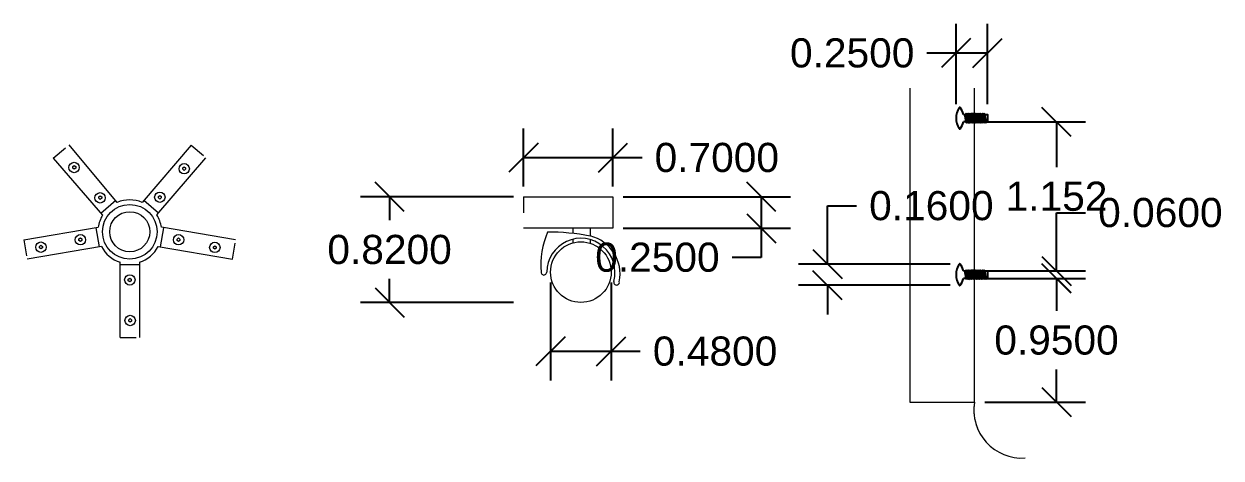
# Model space of a CAD drawing. Header units: inches. Extents: x -342 to 175, y -91 to 152.
# Drawn here: x -332.94 to -325.54, y -90.43 to -87.75 of the extents above; entities that cross this region are included whole.
import ezdxf

# ---------------------------------------------------------------- set-up
doc = ezdxf.new("R2010")
doc.units = ezdxf.units.IN
doc.header["$MEASUREMENT"] = 0
doc.linetypes.add('HIDDEN', pattern=[0.375, 0.25, -0.125])
doc.styles.get("Standard").update_dxf_attribs({"font": 'Arial.ttf'})
doc.dimstyles.get("Standard").update_dxf_attribs({"dimtxt": 0.18, "dimasz": 0.18, "dimexe": 0.18, "dimexo": 0.0625, "dimgap": 0.09, "dimtad": 0, "dimtih": 1, "dimtoh": 1, "dimdec": 4, "dimzin": 0, "dimdsep": 46, "dimtxsty": 'Standard', "dimcen": 0.09, "dimadec": 0, "dimazin": 0, "dimtfac": 1, "dimtdec": 4, "dimtofl": 0, "dimtmove": 0, "dimatfit": 3, "dimfxl": 1, "dimtolj": 1, "dimtzin": 0, "dimarcsym": 0})

# ---------------------------------------------------------------- blocks, each defined once
blk = doc.blocks.new('_Oblique')
at = {"color": 0, "linetype": 'ByBlock', "lineweight": -2}
blk.add_line((-0.5, -0.5), (0.5, 0.5), dxfattribs=at)
blk = doc.blocks.new('*D59')
at = {"color": 0, "lineweight": -2, "transparency": 16777216}
for p, q in [((-327.0033, -89.325), (-326.3792, -89.325)), ((-326.5592, -89.325), (-326.5592, -89.5255)), ((-326.5592, -90.0885), (-326.5592, -89.888)), ((-327.0029, -90.0885), (-326.3792, -90.0885))]:
    blk.add_line(p, q, dxfattribs=at)
at = {"layer": 'Defpoints', "color": 0, "transparency": 16777216}
for p in [(-327.0658, -89.325), (-326.5592, -89.325), (-327.0654, -90.0885)]:
    blk.add_point(p, dxfattribs=at)
at = {"color": 0, "lineweight": -2, "transparency": 16777216, "xscale": 0.18, "yscale": 0.18, "zscale": 0.18}
for p, rotation in [((-326.5592, -89.325), 90), ((-326.5592, -90.0885), 270)]:
    blk.add_blockref('_Oblique', p, dxfattribs=dict(at, rotation=rotation))
at = {"color": 0, "transparency": 16777216, "insert": (-326.5592, -89.7067), "char_height": 0.18, "attachment_point": 5}
blk.add_mtext('\\A1;0.9500', dxfattribs=at)
blk = doc.blocks.new('*D60')
at = {"color": 0, "lineweight": -2, "transparency": 16777216}
for p, q in [((-326.5592, -89.2786), (-326.5592, -88.9186)), ((-326.5592, -88.9186), (-326.3792, -88.9186)), ((-326.9229, -89.2786), (-326.3792, -89.2786)), ((-326.9229, -89.3247), (-326.3792, -89.3247)), ((-326.5592, -89.3247), (-326.5592, -89.5047))]:
    blk.add_line(p, q, dxfattribs=at)
at = {"layer": 'Defpoints', "color": 0, "transparency": 16777216}
for p in [(-326.9854, -89.2786), (-326.5592, -89.2786), (-326.9854, -89.3247)]:
    blk.add_point(p, dxfattribs=at)
at = {"color": 0, "lineweight": -2, "transparency": 16777216, "xscale": 0.18, "yscale": 0.18, "zscale": 0.18}
for p, rotation in [((-326.5592, -89.2786), 270), ((-326.5592, -89.3247), 90)]:
    blk.add_blockref('_Oblique', p, dxfattribs=dict(at, rotation=rotation))
at = {"color": 0, "transparency": 16777216, "insert": (-325.9172, -88.9186), "char_height": 0.18, "attachment_point": 5}
blk.add_mtext('\\A1;0.0600', dxfattribs=at)
blk = doc.blocks.new('*D61')
at = {"color": 0, "lineweight": -2, "transparency": 16777216}
for p, q in [((-327.0033, -88.3575), (-326.3792, -88.3575)), ((-326.5592, -88.3575), (-326.5592, -88.6368)), ((-326.5592, -89.2786), (-326.5592, -88.9992)), ((-327.0029, -89.2786), (-326.3792, -89.2786))]:
    blk.add_line(p, q, dxfattribs=at)
at = {"layer": 'Defpoints', "color": 0, "transparency": 16777216}
for p in [(-327.0658, -88.3575), (-326.5592, -88.3575), (-327.0654, -89.2786)]:
    blk.add_point(p, dxfattribs=at)
at = {"color": 0, "lineweight": -2, "transparency": 16777216, "xscale": 0.18, "yscale": 0.18, "zscale": 0.18}
for p, rotation in [((-326.5592, -88.3575), 90), ((-326.5592, -89.2786), 270)]:
    blk.add_blockref('_Oblique', p, dxfattribs=dict(at, rotation=rotation))
at = {"color": 0, "transparency": 16777216, "insert": (-326.5592, -88.818), "char_height": 0.18, "attachment_point": 5}
blk.add_mtext('\\A1;1.152', dxfattribs=at)
blk = doc.blocks.new('*D62')
at = {"color": 0, "lineweight": -2, "transparency": 16777216}
for p, q in [((-327.9747, -89.2361), (-327.9747, -88.8761)), ((-327.9747, -88.8761), (-327.7947, -88.8761)), ((-327.2171, -89.2361), (-328.1547, -89.2361)), ((-327.2171, -89.3671), (-328.1547, -89.3671)), ((-327.9747, -89.3671), (-327.9747, -89.5471))]:
    blk.add_line(p, q, dxfattribs=at)
at = {"layer": 'Defpoints', "color": 0, "transparency": 16777216}
for p in [(-327.9747, -89.2361), (-327.1546, -89.2361), (-327.1546, -89.3671)]:
    blk.add_point(p, dxfattribs=at)
at = {"color": 0, "lineweight": -2, "transparency": 16777216, "xscale": 0.18, "yscale": 0.18, "zscale": 0.18}
for p, rotation in [((-327.9747, -89.2361), 270), ((-327.9747, -89.3671), 90)]:
    blk.add_blockref('_Oblique', p, dxfattribs=dict(at, rotation=rotation))
at = {"color": 0, "transparency": 16777216, "insert": (-327.3326, -88.8761), "char_height": 0.18, "attachment_point": 5}
blk.add_mtext('\\A1;0.1600', dxfattribs=at)
blk = doc.blocks.new('*D63')
at = {"color": 0, "lineweight": -2, "transparency": 16777216}
for p, q in [((-327.1798, -88.2489), (-327.1798, -87.7522)), ((-326.9854, -88.2489), (-326.9854, -87.7522)), ((-327.1798, -87.9322), (-327.3598, -87.9322)), ((-326.9854, -87.9322), (-327.1798, -87.9322))]:
    blk.add_line(p, q, dxfattribs=at)
at = {"layer": 'Defpoints', "color": 0, "transparency": 16777216}
for p in [(-327.1798, -87.9322), (-327.1798, -88.3114), (-326.9854, -88.3114)]:
    blk.add_point(p, dxfattribs=at)
at = {"color": 0, "lineweight": -2, "transparency": 16777216, "xscale": 0.18, "yscale": 0.18, "zscale": 0.18, "rotation": 180}
blk.add_blockref('_Oblique', (-327.1798, -87.9322), dxfattribs=at)
at = {"color": 0, "lineweight": -2, "transparency": 16777216, "xscale": 0.18, "yscale": 0.18, "zscale": 0.18}
blk.add_blockref('_Oblique', (-326.9854, -87.9322), dxfattribs=at)
at = {"color": 0, "transparency": 16777216, "insert": (-327.8218, -87.9322), "char_height": 0.18, "attachment_point": 5}
blk.add_mtext('\\A1;0.2500', dxfattribs=at)
blk = doc.blocks.new('*D70')
at = {"color": 0, "lineweight": -2, "transparency": 16777216}
for p, q in [((-329.853, -88.7577), (-329.853, -88.3983)), ((-329.3005, -88.7577), (-329.3005, -88.3983)), ((-329.853, -88.5783), (-329.3005, -88.5783)), ((-329.3005, -88.5783), (-329.1205, -88.5783))]:
    blk.add_line(p, q, dxfattribs=at)
at = {"layer": 'Defpoints', "color": 0, "transparency": 16777216}
for p in [(-329.3005, -88.5783), (-329.853, -88.8202), (-329.3005, -88.8202)]:
    blk.add_point(p, dxfattribs=at)
at = {"color": 0, "lineweight": -2, "transparency": 16777216, "xscale": 0.18, "yscale": 0.18, "zscale": 0.18, "rotation": 180}
blk.add_blockref('_Oblique', (-329.853, -88.5783), dxfattribs=at)
at = {"color": 0, "lineweight": -2, "transparency": 16777216, "xscale": 0.18, "yscale": 0.18, "zscale": 0.18}
blk.add_blockref('_Oblique', (-329.3005, -88.5783), dxfattribs=at)
at = {"color": 0, "transparency": 16777216, "insert": (-328.6585, -88.5783), "char_height": 0.18, "attachment_point": 5}
blk.add_mtext('\\A1;0.7000', dxfattribs=at)
blk = doc.blocks.new('*D17')
at = {"color": 0, "lineweight": -2, "transparency": 16777216}
for p, q in [((-329.9155, -88.8202), (-330.8608, -88.8202)), ((-330.6808, -88.8202), (-330.6808, -88.9656)), ((-330.6808, -89.4734), (-330.6808, -89.328)), ((-329.9155, -89.4734), (-330.8608, -89.4734))]:
    blk.add_line(p, q, dxfattribs=at)
at = {"layer": 'Defpoints', "color": 0, "transparency": 16777216}
for p in [(-330.6808, -88.8202), (-329.853, -88.8202), (-329.853, -89.4734)]:
    blk.add_point(p, dxfattribs=at)
at = {"color": 0, "lineweight": -2, "transparency": 16777216, "xscale": 0.18, "yscale": 0.18, "zscale": 0.18}
for p, rotation in [((-330.6808, -88.8202), 90), ((-330.6808, -89.4734), 270)]:
    blk.add_blockref('_Oblique', p, dxfattribs=dict(at, rotation=rotation))
at = {"color": 0, "transparency": 16777216, "insert": (-330.6808, -89.1468), "char_height": 0.18, "attachment_point": 5}
blk.add_mtext('\\A1;0.8200', dxfattribs=at)
blk = doc.blocks.new('*D73')
at = {"color": 0, "lineweight": -2, "transparency": 16777216}
for p, q in [((-329.238, -88.8202), (-328.2034, -88.8202)), ((-328.3834, -88.8202), (-328.3834, -89.0148)), ((-329.238, -89.0148), (-328.2034, -89.0148)), ((-328.3834, -89.0148), (-328.3834, -89.1948)), ((-328.3834, -89.1948), (-328.5634, -89.1948))]:
    blk.add_line(p, q, dxfattribs=at)
at = {"layer": 'Defpoints', "color": 0, "transparency": 16777216}
for p in [(-329.3005, -88.8202), (-329.3005, -89.0148), (-328.3834, -89.0148)]:
    blk.add_point(p, dxfattribs=at)
at = {"color": 0, "lineweight": -2, "transparency": 16777216, "xscale": 0.18, "yscale": 0.18, "zscale": 0.18}
for p, rotation in [((-328.3834, -88.8202), 90), ((-328.3834, -89.0148), 270)]:
    blk.add_blockref('_Oblique', p, dxfattribs=dict(at, rotation=rotation))
at = {"color": 0, "transparency": 16777216, "insert": (-329.0255, -89.1948), "char_height": 0.18, "attachment_point": 5}
blk.add_mtext('\\A1;0.2500', dxfattribs=at)
blk = doc.blocks.new('*D18')
at = {"color": 0, "lineweight": -2, "transparency": 16777216}
for p, q in [((-329.6861, -89.3504), (-329.6861, -89.9549)), ((-329.3112, -89.3504), (-329.3112, -89.9549)), ((-329.6861, -89.7749), (-329.3112, -89.7749)), ((-329.3112, -89.7749), (-329.1312, -89.7749))]:
    blk.add_line(p, q, dxfattribs=at)
at = {"layer": 'Defpoints', "color": 0, "transparency": 16777216}
for p in [(-329.6861, -89.2879), (-329.3112, -89.2879), (-329.3112, -89.7749)]:
    blk.add_point(p, dxfattribs=at)
at = {"color": 0, "lineweight": -2, "transparency": 16777216, "xscale": 0.18, "yscale": 0.18, "zscale": 0.18, "rotation": 180}
blk.add_blockref('_Oblique', (-329.6861, -89.7749), dxfattribs=at)
at = {"color": 0, "lineweight": -2, "transparency": 16777216, "xscale": 0.18, "yscale": 0.18, "zscale": 0.18}
blk.add_blockref('_Oblique', (-329.3112, -89.7749), dxfattribs=at)
at = {"color": 0, "transparency": 16777216, "insert": (-328.6691, -89.7749), "char_height": 0.18, "attachment_point": 5}
blk.add_mtext('\\A1;0.4800', dxfattribs=at)

msp = doc.modelspace()

# ---------------------------------------------------------------- linework, layer by layer
at = {"lineweight": 5}
for p, q in [((-327.46538, -88.14859), (-327.46538, -90.08845)), ((-327.06538, -90.08845), (-327.06538, -88.14859)), ((-332.37352, -88.84356), (-332.46457, -88.92264)), ((-332.10899, -88.9214), (-332.20018, -88.84339)), ((-329.853, -88.82023), (-329.30053, -88.82023)), ((-329.30053, -88.82023), (-329.30053, -89.01479)), ((-332.49631, -89.01121), (-332.47626, -89.12952)), ((-332.0965, -89.12952), (-332.07645, -89.01121)), ((-329.30053, -89.01479), (-329.853, -89.01479)), ((-329.54905, -89.01479), (-329.54905, -89.04661)), ((-329.44148, -89.01479), (-329.44148, -89.06257)), ((-329.54905, -89.08297), (-329.54905, -89.1053)), ((-329.44148, -89.08486), (-329.44148, -89.10732)), ((-332.34638, -89.23921), (-332.22638, -89.23921)), ((-327.46538, -90.08845), (-327.06538, -90.08845)), ((-327.46538, -90.08845), (-327.06538, -90.08845))]:
    msp.add_line(p, q, dxfattribs=at)
at = {"linetype": 'HIDDEN', "lineweight": 5, "ltscale": 0.05}
for p, q in [((-332.75977, -88.58237), (-332.66197, -88.49901)), ((-331.90736, -88.50107), (-331.81617, -88.57907)), ((-329.853, -88.82023), (-329.853, -89.01479)), ((-332.94045, -89.0865), (-332.92039, -89.20482)), ((-331.65237, -89.20482), (-331.63231, -89.0865)), ((-332.34638, -89.6897), (-332.22638, -89.6897))]:
    msp.add_line(p, q, dxfattribs=at)
for points in [[(-327.13455, -88.31138), (-326.98539, -88.31138), (-326.98539, -88.35746), (-327.13455, -88.35746)], [(-327.13455, -89.27857), (-326.98539, -89.27857), (-326.98539, -89.32465), (-327.13455, -89.32465)]]:
    msp.add_lwpolyline(points)
at = {"lineweight": 5}
for points in [[(-332.36376, -88.85521), (-332.36376, -88.85521), (-332.66197, -88.49901)], [(-331.90736, -88.50107), (-332.20995, -88.85481)], [(-332.75977, -88.58237), (-332.45473, -88.93399)], [(-332.63852, -88.63392), (-332.62952, -88.62717), (-332.62052, -88.63392), (-332.62052, -88.64292), (-332.62952, -88.64967), (-332.63852, -88.64292), (-332.63852, -88.63392)], [(-332.11876, -88.93281), (-332.11876, -88.93281), (-331.81617, -88.57907)], [(-331.95912, -88.64107), (-331.95012, -88.63432), (-331.94112, -88.64107), (-331.94112, -88.65007), (-331.95012, -88.65682), (-331.95912, -88.65007), (-331.95912, -88.64107)], [(-332.47761, -88.82073), (-332.46861, -88.81398), (-332.45961, -88.82073), (-332.45961, -88.82973), (-332.46861, -88.83648), (-332.47761, -88.82973), (-332.47761, -88.82073)], [(-332.10939, -88.81822), (-332.10039, -88.81147), (-332.09139, -88.81822), (-332.09139, -88.82722), (-332.10039, -88.83397), (-332.10939, -88.82722), (-332.10939, -88.81822)], [(-332.94045, -89.0865), (-332.4815, -89.0087)], [(-331.63231, -89.0865), (-332.09126, -89.0087)], [(-332.46144, -89.12701), (-332.46144, -89.12701), (-332.92039, -89.20482)], [(-332.84419, -89.12652), (-332.83519, -89.11977), (-332.82619, -89.12652), (-332.82619, -89.13552), (-332.83519, -89.14227), (-332.84419, -89.13552), (-332.84419, -89.12652)], [(-332.60023, -89.08097), (-332.59123, -89.07422), (-332.58223, -89.08097), (-332.58223, -89.08997), (-332.59123, -89.09672), (-332.60023, -89.08997), (-332.60023, -89.08097)], [(-332.11132, -89.12701), (-332.11132, -89.12701), (-331.65237, -89.20482)], [(-331.99417, -89.08163), (-331.98517, -89.07488), (-331.97617, -89.08163), (-331.97617, -89.09063), (-331.98517, -89.09738), (-331.99417, -89.09063), (-331.99417, -89.08163)], [(-331.76959, -89.12911), (-331.76059, -89.12236), (-331.75159, -89.12911), (-331.75159, -89.13811), (-331.76059, -89.14486), (-331.76959, -89.13811), (-331.76959, -89.12911)], [(-332.34638, -89.6897), (-332.34638, -89.22421)], [(-332.22638, -89.22421), (-332.22638, -89.22421), (-332.22638, -89.6897)], [(-332.29568, -89.32983), (-332.28668, -89.32308), (-332.27768, -89.32983), (-332.27768, -89.33883), (-332.28668, -89.34558), (-332.29568, -89.33883), (-332.29568, -89.32983)], [(-332.29295, -89.58009), (-332.28395, -89.57334), (-332.27495, -89.58009), (-332.27495, -89.58909), (-332.28395, -89.59584), (-332.29295, -89.58909), (-332.29295, -89.58009)]]:
    msp.add_lwpolyline(points, dxfattribs=at)
for centre, radius in [((-332.63056, -88.63945), 0.03212), ((-331.95001, -88.64689), 0.03212), ((-332.46988, -88.82684), 0.03212), ((-332.10074, -88.82288), 0.03212), ((-332.28638, -89.03647), 0.16878), ((-332.28638, -89.03647), 0.12405), ((-332.59125, -89.08596), 0.03212), ((-331.985, -89.08596), 0.03212), ((-332.83533, -89.1314), 0.03212), ((-331.76071, -89.13297), 0.03212), ((-329.49865, -89.2859), 0.1875), ((-332.28608, -89.33376), 0.03212), ((-332.28416, -89.58472), 0.03212)]:
    msp.add_circle(centre, radius, dxfattribs=at)
for centre, radius, start, end in [((-327.06278, -88.33442), 0.11732, 146.030367, 213.969633), ((-327.15736, -88.27086), 0.00337, 34.732956, 148.487111), ((-327.23788, -88.33442), 0.10595, 12.748821, 38.399163), ((-327.28233, -88.36084), 0.16341, 1.186823, 17.620001), ((-327.26078, -88.35647), 0.14478, 359.61062, 18.14866), ((-327.11071, -88.31327), 0.00997, 129.787118, 169.075599), ((-327.27327, -88.36084), 0.16341, 1.186823, 17.620001), ((-327.1205, -88.31099), 0.00637, 356.527581, 57.666191), ((-327.25172, -88.35647), 0.14478, 359.61062, 18.14866), ((-327.10155, -88.31327), 0.00997, 129.787118, 169.075599), ((-327.26411, -88.36084), 0.16341, 1.186823, 17.620001), ((-327.11134, -88.31099), 0.00637, 356.527581, 57.666191), ((-327.24255, -88.35647), 0.14478, 359.61062, 18.14866), ((-327.09218, -88.31327), 0.00997, 129.787118, 169.075599), ((-327.25473, -88.36084), 0.16341, 1.186823, 17.620001), ((-327.10197, -88.31099), 0.00637, 356.527581, 57.666191), ((-327.23318, -88.35647), 0.14478, 359.61062, 18.14866), ((-327.0828, -88.31327), 0.00997, 129.787118, 169.075599), ((-327.24536, -88.36084), 0.16341, 1.186823, 17.620001), ((-327.09259, -88.31099), 0.00637, 356.527581, 57.666191), ((-327.22381, -88.35647), 0.14478, 359.61062, 18.14866), ((-327.07294, -88.31327), 0.00997, 129.787118, 169.075599), ((-327.2355, -88.36084), 0.16341, 1.186823, 17.620001), ((-327.08273, -88.31099), 0.00637, 356.527581, 57.666191), ((-327.21394, -88.35647), 0.14478, 359.61062, 18.14866), ((-327.06273, -88.31327), 0.00997, 129.787118, 169.075599), ((-327.22529, -88.36084), 0.16341, 1.186823, 17.620001), ((-327.07252, -88.31099), 0.00637, 356.527581, 57.666191), ((-327.20374, -88.35647), 0.14478, 359.61062, 18.14866), ((-327.05315, -88.31327), 0.00997, 129.787118, 169.075599), ((-327.21571, -88.36084), 0.16341, 1.186823, 17.620001), ((-327.06294, -88.31099), 0.00637, 356.527581, 57.666191), ((-327.19416, -88.35647), 0.14478, 359.61062, 18.14866), ((-327.04316, -88.31327), 0.00997, 129.787118, 169.075599), ((-327.20571, -88.36084), 0.16341, 1.186823, 17.620001), ((-327.05295, -88.31099), 0.00637, 356.527581, 57.666191), ((-327.18416, -88.35647), 0.14478, 359.61062, 18.14866), ((-327.03316, -88.31327), 0.00997, 129.787118, 169.075599), ((-327.19572, -88.36084), 0.16341, 1.186823, 17.620001), ((-327.04295, -88.31099), 0.00637, 356.527581, 57.666191), ((-327.17416, -88.35647), 0.14478, 359.61062, 18.14866), ((-327.02208, -88.31327), 0.00997, 129.787118, 169.075599), ((-327.18464, -88.36084), 0.16341, 1.186823, 17.620001), ((-327.03187, -88.31099), 0.00637, 356.527581, 57.666191), ((-327.16308, -88.35647), 0.14478, 359.61062, 18.14866), ((-327.01085, -88.31327), 0.00997, 129.787118, 169.075599), ((-327.1734, -88.36084), 0.16341, 1.186823, 17.620001), ((-327.02064, -88.31099), 0.00637, 356.527581, 57.666191), ((-327.15185, -88.35647), 0.14478, 359.61062, 18.14866), ((-326.99977, -88.31327), 0.00997, 129.787118, 169.075599), ((-327.16232, -88.36084), 0.16341, 1.186823, 17.620001), ((-327.00956, -88.31099), 0.00637, 356.527581, 57.666191), ((-327.14077, -88.35647), 0.14478, 359.61062, 18.14866), ((-327.15736, -88.39797), 0.00337, 211.512889, 325.267044), ((-327.23788, -88.33442), 0.10595, 321.600837, 347.251179), ((-327.11259, -88.35784), 0.00637, 176.527581, 237.666191), ((-327.12238, -88.35557), 0.00997, 309.787118, 349.075599), ((-327.10353, -88.35784), 0.00637, 176.527581, 237.666191), ((-327.11332, -88.35557), 0.00997, 309.787118, 349.075599), ((-327.09437, -88.35784), 0.00637, 176.527581, 237.666191), ((-327.10416, -88.35557), 0.00997, 309.787118, 349.075599), ((-327.085, -88.35784), 0.00637, 176.527581, 237.666191), ((-327.09479, -88.35557), 0.00997, 309.787118, 349.075599), ((-327.07562, -88.35784), 0.00637, 176.527581, 237.666191), ((-327.08541, -88.35557), 0.00997, 309.787118, 349.075599), ((-327.06576, -88.35784), 0.00637, 176.527581, 237.666191), ((-327.07555, -88.35557), 0.00997, 309.787118, 349.075599), ((-327.05555, -88.35784), 0.00637, 176.527581, 237.666191), ((-327.06534, -88.35557), 0.00997, 309.787118, 349.075599), ((-327.04597, -88.35784), 0.00637, 176.527581, 237.666191), ((-327.05576, -88.35557), 0.00997, 309.787118, 349.075599), ((-327.03597, -88.35784), 0.00637, 176.527581, 237.666191), ((-327.04577, -88.35557), 0.00997, 309.787118, 349.075599), ((-327.02598, -88.35784), 0.00637, 176.527581, 237.666191), ((-327.03577, -88.35557), 0.00997, 309.787118, 349.075599), ((-327.0149, -88.35784), 0.00637, 176.527581, 237.666191), ((-327.02469, -88.35557), 0.00997, 309.787118, 349.075599), ((-327.00366, -88.35784), 0.00637, 176.527581, 237.666191), ((-327.01345, -88.35557), 0.00997, 309.787118, 349.075599), ((-326.99258, -88.35784), 0.00637, 176.527581, 237.666191), ((-327.00237, -88.35557), 0.00997, 309.787118, 349.075599), ((-327.06278, -89.30161), 0.11732, 146.030367, 213.969633), ((-327.15736, -89.23805), 0.00337, 34.732956, 148.487111), ((-327.23788, -89.30161), 0.10595, 12.748821, 38.399163), ((-327.28233, -89.32804), 0.16341, 1.186823, 17.620001), ((-327.26078, -89.32367), 0.14478, 359.61062, 18.14866), ((-327.11071, -89.28046), 0.00997, 129.787118, 169.075599), ((-327.27327, -89.32804), 0.16341, 1.186823, 17.620001), ((-327.1205, -89.27819), 0.00637, 356.527581, 57.666191), ((-327.25172, -89.32367), 0.14478, 359.61062, 18.14866), ((-327.10155, -89.28046), 0.00997, 129.787118, 169.075599), ((-327.26411, -89.32804), 0.16341, 1.186823, 17.620001), ((-327.11134, -89.27819), 0.00637, 356.527581, 57.666191), ((-327.24255, -89.32367), 0.14478, 359.61062, 18.14866), ((-327.09218, -89.28046), 0.00997, 129.787118, 169.075599), ((-327.25473, -89.32804), 0.16341, 1.186823, 17.620001), ((-327.10197, -89.27819), 0.00637, 356.527581, 57.666191), ((-327.23318, -89.32367), 0.14478, 359.61062, 18.14866), ((-327.0828, -89.28046), 0.00997, 129.787118, 169.075599), ((-327.24536, -89.32804), 0.16341, 1.186823, 17.620001), ((-327.09259, -89.27819), 0.00637, 356.527581, 57.666191), ((-327.22381, -89.32367), 0.14478, 359.61062, 18.14866), ((-327.07294, -89.28046), 0.00997, 129.787118, 169.075599), ((-327.2355, -89.32804), 0.16341, 1.186823, 17.620001), ((-327.08273, -89.27819), 0.00637, 356.527581, 57.666191), ((-327.21394, -89.32367), 0.14478, 359.61062, 18.14866), ((-327.06273, -89.28046), 0.00997, 129.787118, 169.075599), ((-327.22529, -89.32804), 0.16341, 1.186823, 17.620001), ((-327.07252, -89.27819), 0.00637, 356.527581, 57.666191), ((-327.20374, -89.32367), 0.14478, 359.61062, 18.14866), ((-327.05315, -89.28046), 0.00997, 129.787118, 169.075599), ((-327.21571, -89.32804), 0.16341, 1.186823, 17.620001), ((-327.06294, -89.27819), 0.00637, 356.527581, 57.666191), ((-327.19416, -89.32367), 0.14478, 359.61062, 18.14866), ((-327.04316, -89.28046), 0.00997, 129.787118, 169.075599), ((-327.20571, -89.32804), 0.16341, 1.186823, 17.620001), ((-327.05295, -89.27819), 0.00637, 356.527581, 57.666191), ((-327.18416, -89.32367), 0.14478, 359.61062, 18.14866), ((-327.03316, -89.28046), 0.00997, 129.787118, 169.075599), ((-327.19572, -89.32804), 0.16341, 1.186823, 17.620001), ((-327.04295, -89.27819), 0.00637, 356.527581, 57.666191), ((-327.17416, -89.32367), 0.14478, 359.61062, 18.14866), ((-327.02208, -89.28046), 0.00997, 129.787118, 169.075599), ((-327.18464, -89.32804), 0.16341, 1.186823, 17.620001), ((-327.03187, -89.27819), 0.00637, 356.527581, 57.666191), ((-327.16308, -89.32367), 0.14478, 359.61062, 18.14866), ((-327.01085, -89.28046), 0.00997, 129.787118, 169.075599), ((-327.1734, -89.32804), 0.16341, 1.186823, 17.620001), ((-327.02064, -89.27819), 0.00637, 356.527581, 57.666191), ((-327.15185, -89.32367), 0.14478, 359.61062, 18.14866), ((-326.99977, -89.28046), 0.00997, 129.787118, 169.075599), ((-327.16232, -89.32804), 0.16341, 1.186823, 17.620001), ((-327.00956, -89.27819), 0.00637, 356.527581, 57.666191), ((-327.14077, -89.32367), 0.14478, 359.61062, 18.14866), ((-327.15736, -89.36517), 0.00337, 211.512889, 325.267044), ((-327.23788, -89.30161), 0.10595, 321.600837, 347.251179), ((-327.11259, -89.32504), 0.00637, 176.527581, 237.666191), ((-327.12238, -89.32276), 0.00997, 309.787118, 349.075599), ((-327.10353, -89.32504), 0.00637, 176.527581, 237.666191), ((-327.11332, -89.32276), 0.00997, 309.787118, 349.075599), ((-327.09437, -89.32504), 0.00637, 176.527581, 237.666191), ((-327.10416, -89.32276), 0.00997, 309.787118, 349.075599), ((-327.085, -89.32504), 0.00637, 176.527581, 237.666191), ((-327.09479, -89.32276), 0.00997, 309.787118, 349.075599), ((-327.07562, -89.32504), 0.00637, 176.527581, 237.666191), ((-327.08541, -89.32276), 0.00997, 309.787118, 349.075599), ((-327.06576, -89.32504), 0.00637, 176.527581, 237.666191), ((-327.07555, -89.32276), 0.00997, 309.787118, 349.075599), ((-327.05555, -89.32504), 0.00637, 176.527581, 237.666191), ((-327.06534, -89.32276), 0.00997, 309.787118, 349.075599), ((-327.04597, -89.32504), 0.00637, 176.527581, 237.666191), ((-327.05576, -89.32276), 0.00997, 309.787118, 349.075599), ((-327.03597, -89.32504), 0.00637, 176.527581, 237.666191), ((-327.04577, -89.32276), 0.00997, 309.787118, 349.075599), ((-327.02598, -89.32504), 0.00637, 176.527581, 237.666191), ((-327.03577, -89.32276), 0.00997, 309.787118, 349.075599), ((-327.0149, -89.32504), 0.00637, 176.527581, 237.666191), ((-327.02469, -89.32276), 0.00997, 309.787118, 349.075599), ((-327.00366, -89.32504), 0.00637, 176.527581, 237.666191), ((-327.01345, -89.32276), 0.00997, 309.787118, 349.075599), ((-326.99258, -89.32504), 0.00637, 176.527581, 237.666191), ((-327.00237, -89.32276), 0.00997, 309.787118, 349.075599)]:
    msp.add_arc(centre, radius, start, end)
for centre, radius, start, end in [((-332.28638, -89.03647), 0.19709, 67.181105, 113.11851), ((-332.28638, -89.03647), 0.19709, 148.667738, 171.897896), ((-332.28638, -89.03647), 0.19709, 8.102104, 31.733044), ((-329.25319, -89.23971), 0.494, 155.895331, 185.382298), ((-329.70682, -90.48141), 1.44345, 79.399864, 89.892319), ((-329.49896, -89.29819), 0.24256, 348.798316, 76.292267), ((-332.28638, -89.03647), 0.19709, 207.345957, 252.275969), ((-332.28638, -89.03647), 0.19709, 287.724031, 332.654043), ((-329.49885, -89.28792), 0.211, 344.767616, 179.451041), ((-329.72742, -89.28605), 0.01758, 180, 0.505762), ((-329.27836, -89.34825), 0.01758, 163.858781, 9.595058), ((-326.77323, -90.13838), 0.29639, 170.302952, 202.00879), ((-326.77323, -90.13838), 0.29639, 170.302952, 273.814951)]:
    msp.add_arc(centre, radius, start, end, dxfattribs=at)

# ---------------------------------------------------------------- dimensions: what is measured, and where the dimension line sits
for base, p1, p2, text, picture, middle in [((-327.17977, -87.93219), (-326.98539, -88.31138), (-327.17977, -88.31138), '0.2500', '*D63', (-327.8218, -87.93219)), ((-329.30053, -88.57833), (-329.853, -88.82023), (-329.30053, -88.82023), '0.7000', '*D70', (-328.65849, -88.57833)), ((-329.31116, -89.77487), (-329.68614, -89.28792), (-329.31116, -89.28792), '0.4800', '*D18', (-328.66912, -89.77487))]:
    dim = msp.add_linear_dim(base=base, p1=p1, p2=p2, text=text, dimstyle='Standard', override={"dimdec": 3, "dimblk1": 'Oblique', "dimblk2": 'Oblique', "dimsah": 1})
    dim.commit()
    dim.dimension.update_dxf_attribs({"geometry": picture, "text_midpoint": middle})
for base, p1, p2, text, picture, middle in [((-326.55919, -88.35746), (-327.06538, -89.27857), (-327.06576, -88.35746), '1.152', '*D61', (-326.55919, -88.81801)), ((-330.68079, -88.82023), (-329.853, -89.4734), (-329.853, -88.82023), '0.8200', '*D17', (-330.68079, -89.14682)), ((-328.38343, -89.01479), (-329.30053, -88.82023), (-329.30053, -89.01479), '0.2500', '*D73', (-329.02547, -89.19479)), ((-327.97468, -89.23613), (-327.15459, -89.36709), (-327.15459, -89.23613), '0.1600', '*D62', (-327.33265, -88.87613)), ((-326.55919, -89.27857), (-326.98539, -89.32465), (-326.98539, -89.27857), '0.0600', '*D60', (-325.91716, -88.91857)), ((-326.55919, -89.32504), (-327.06538, -90.08845), (-327.06576, -89.32504), '0.9500', '*D59', (-326.55919, -89.70675))]:
    dim = msp.add_linear_dim(base=base, p1=p1, p2=p2, angle=90, text=text, dimstyle='Standard', override={"dimdec": 3, "dimblk1": 'Oblique', "dimblk2": 'Oblique', "dimsah": 1})
    dim.commit()
    dim.dimension.update_dxf_attribs({"geometry": picture, "text_midpoint": middle})

doc.saveas('drawing.dxf')
